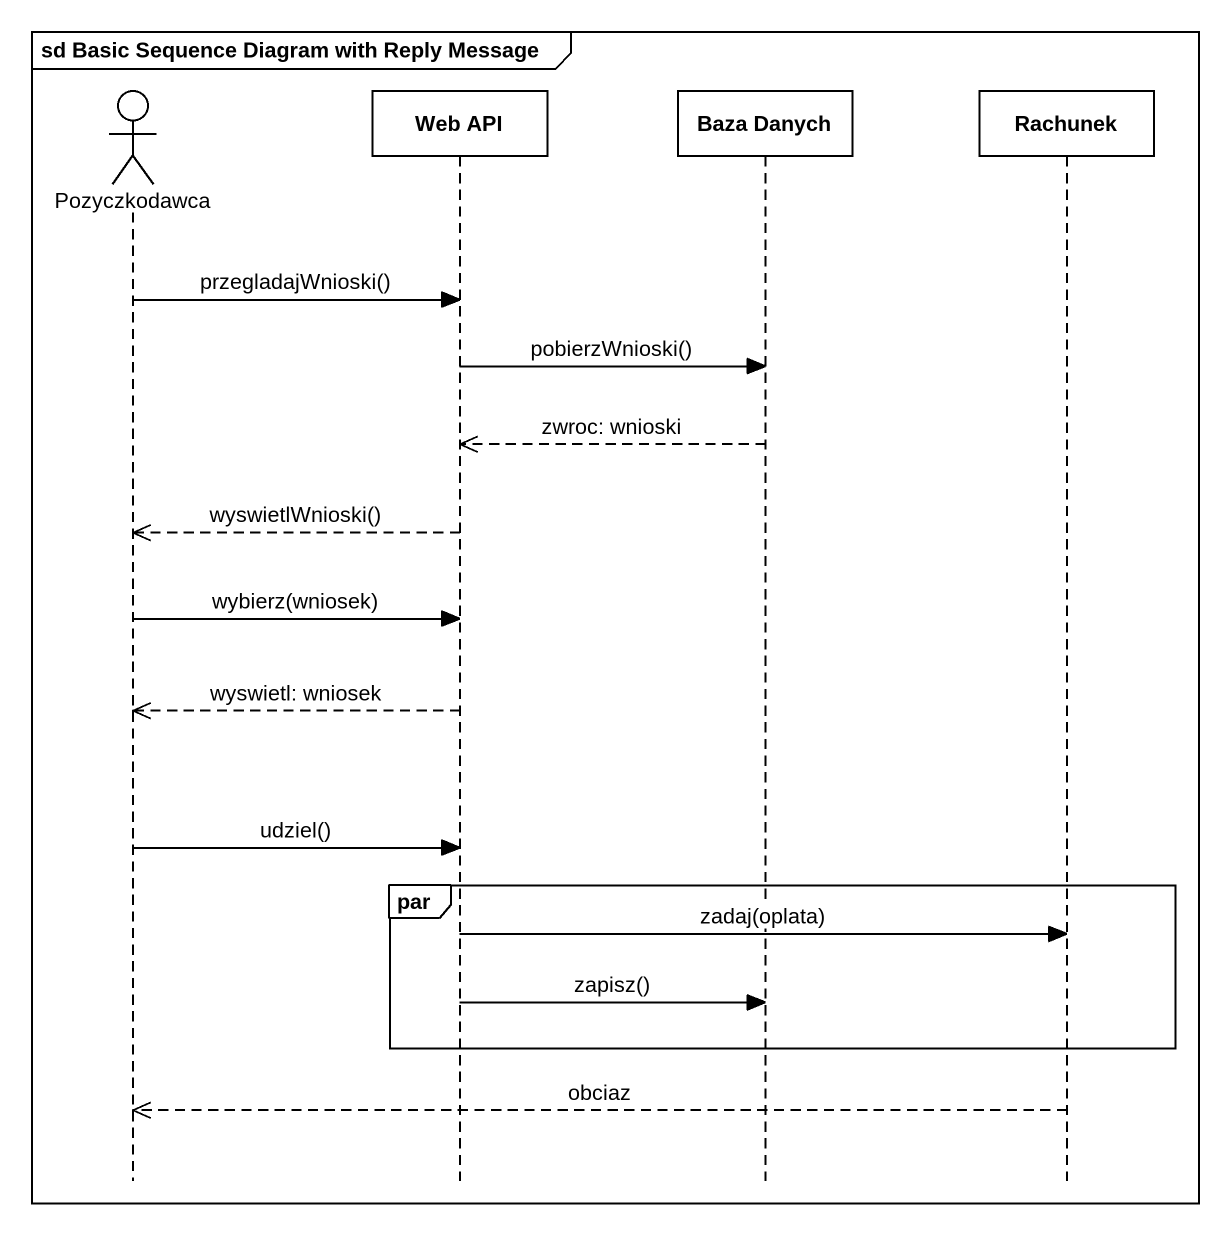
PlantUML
@startuml
mainframe sd Basic Sequence Diagram with Reply Message
hide footbox
actor Pozyczkodawca
participant "Web API" as Web_API
participant "Baza Danych" as Baza_Danych
participant Rachunek

Pozyczkodawca -> Web_API : przegladajWnioski()
Web_API -> Baza_Danych : pobierzWnioski()
Baza_Danych -->> Web_API : zwroc: wnioski
Web_API -->> Pozyczkodawca : wyswietlWnioski()
Pozyczkodawca -> Web_API : wybierz(wniosek)
Web_API -->> Pozyczkodawca : wyswietl: wniosek
Pozyczkodawca -> Web_API : udziel()
par
  Web_API -> Rachunek : zadaj(oplata)
  Web_API -> Baza_Danych : zapisz()
end
Rachunek -->> Pozyczkodawca : obciaz
@enduml
